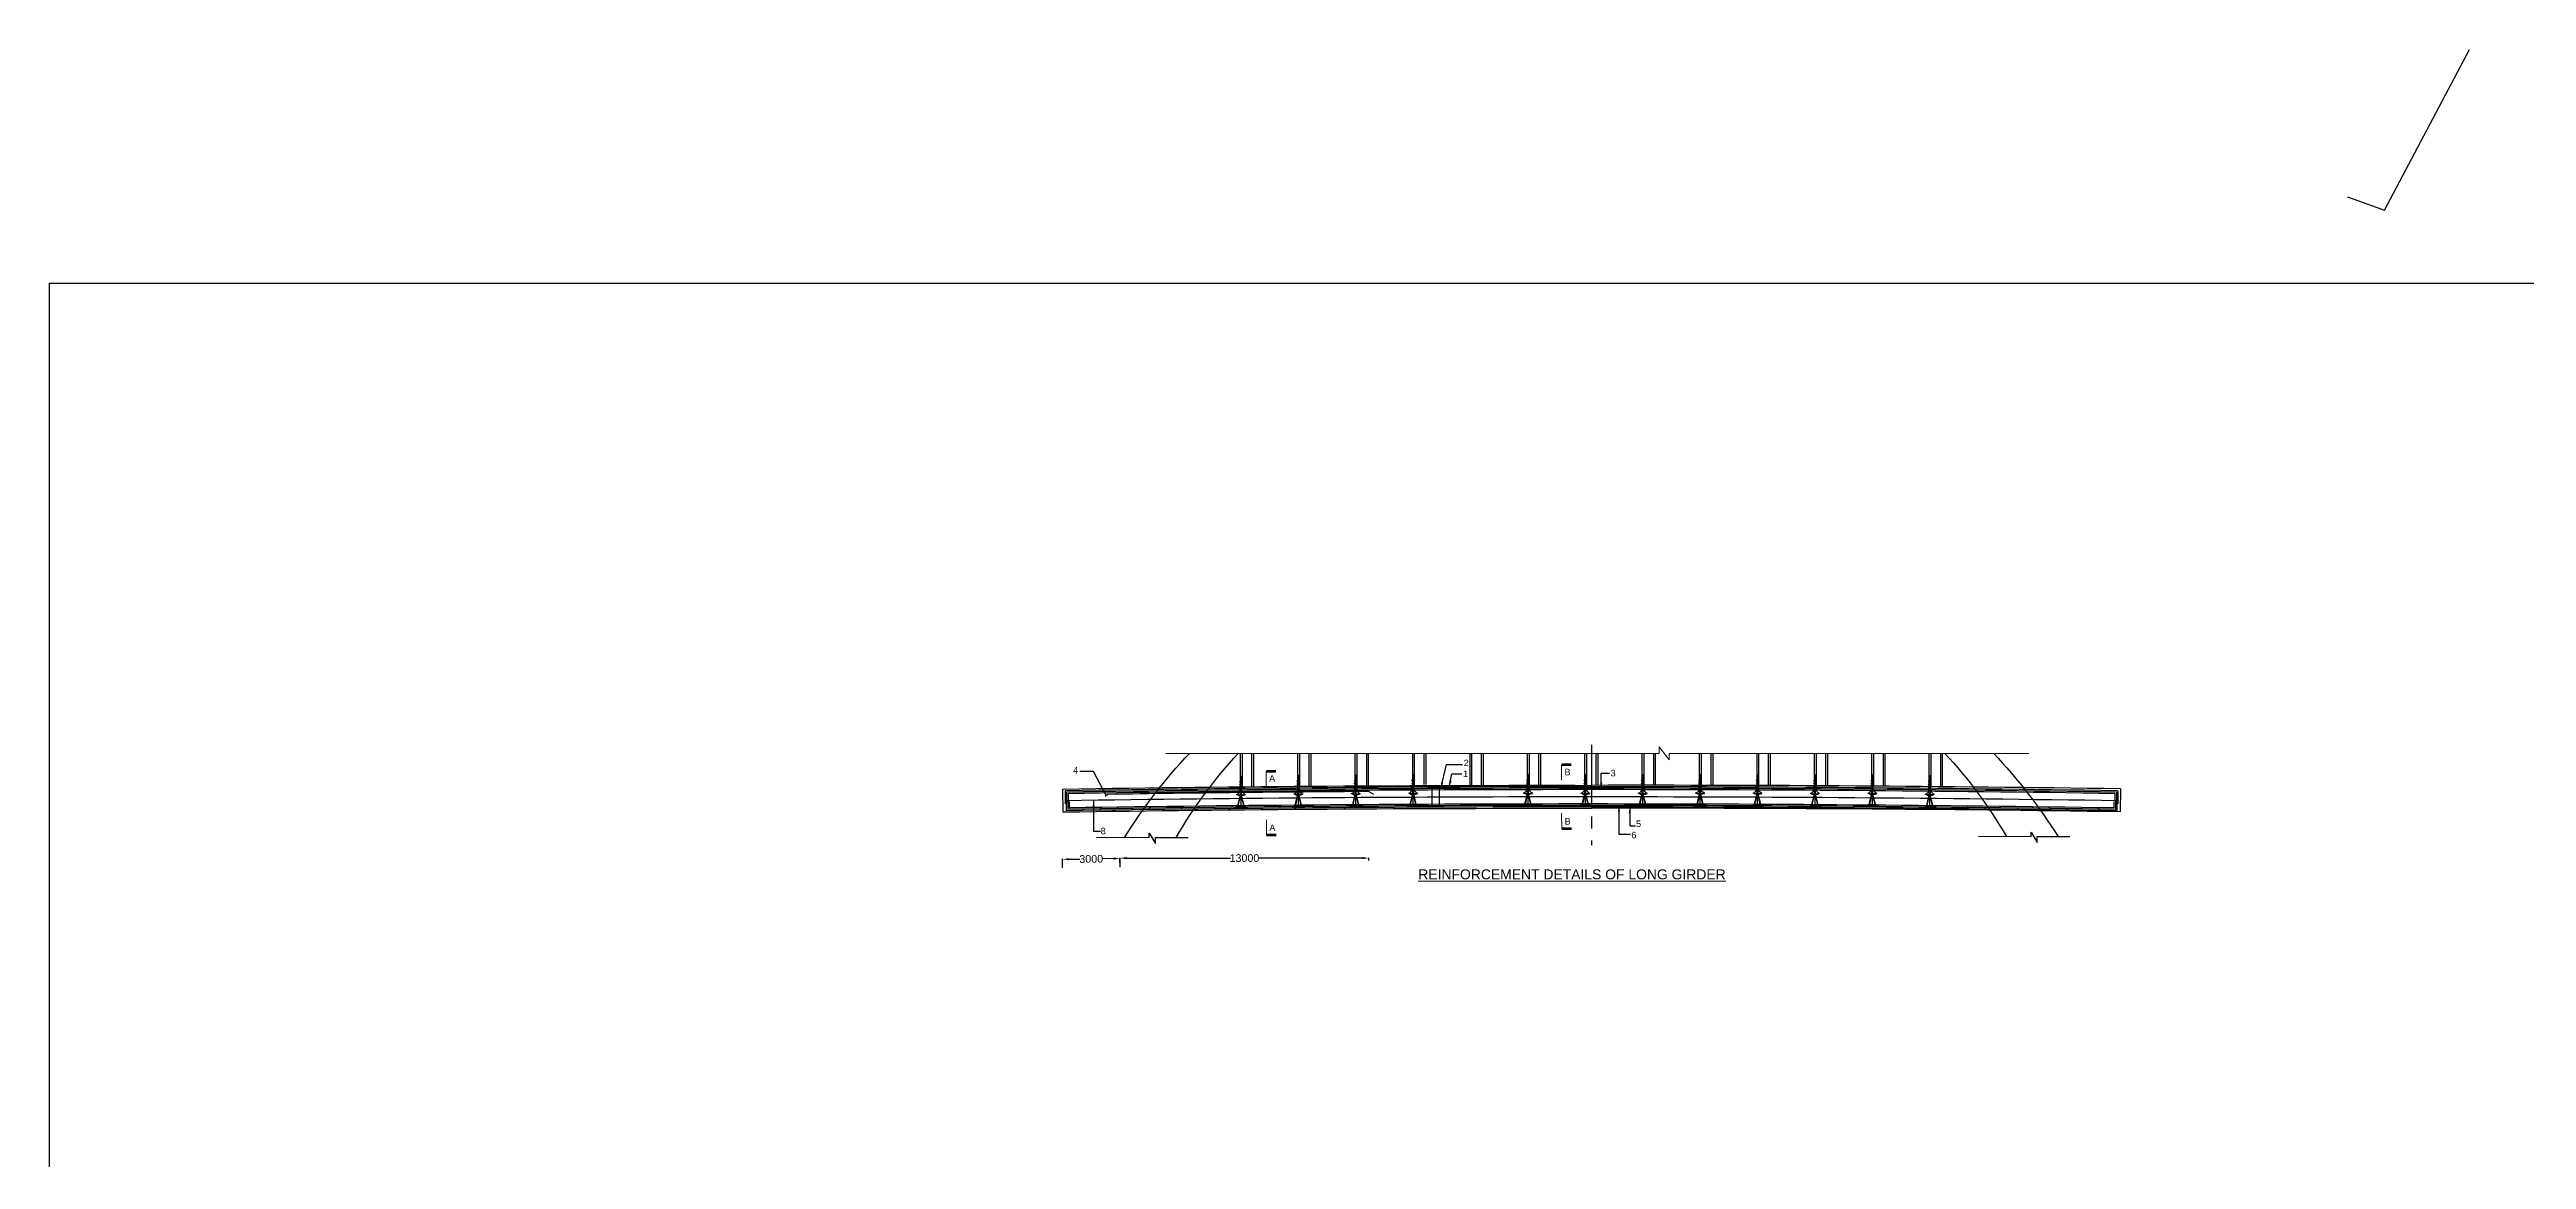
# Model space of a CAD drawing. Header units: millimetres. Extents: x 1231188 to 3899118, y -5478610 to -489530.
# Drawn here: x 2838328 to 2967758, y -3249437 to -3191413 of the extents above; entities that cross this region are included whole.
import ezdxf

# ---------------------------------------------------------------- set-up
doc = ezdxf.new("R2010")
doc.units = ezdxf.units.MM
doc.header["$LTSCALE"] = 25
doc.header["$MEASUREMENT"] = 0
doc.header["$PDMODE"] = 3
doc.linetypes.add('CENTER', pattern=[2, 1.25, -0.25, 0.25, -0.25])
doc.linetypes.add('DASHED2', pattern=[0.375, 0.25, -0.125])
doc.layers.get('0').update_dxf_attribs({"lineweight": 13})
doc.layers.get('Defpoints').update_dxf_attribs({"color": 230, "lineweight": 9})
for name, color, linetype in [('ARCH', 4, 'Continuous'), ('Girder _Hidden', 8, 'DASHED2'), ('SLOPEEARTH', 3, 'Continuous'), ('Suspender', 3, 'Continuous')]:
    doc.layers.add(name, color=color, linetype=linetype)
for name, color, linetype, lineweight in [('DIM', 8, 'Continuous', 13), ('line', 191, 'Continuous', 18), ('Rein', 1, 'Continuous', 30), ('text', 7, 'Continuous', 18)]:
    doc.layers.add(name, color=color, linetype=linetype, lineweight=lineweight)
doc.styles.add('ARIAL', font='arial.ttf', dxfattribs={"height": 400})
doc.styles.get("Standard").update_dxf_attribs({"font": 'swissl.ttf'})
doc.dimstyles.new('dim-50', dxfattribs={"dimtxt": 200, "dimasz": 200, "dimexe": 20, "dimexo": 20, "dimgap": 0.09, "dimtad": 0, "dimdec": 0, "dimzin": 0, "dimdsep": 46, "dimtxsty": 'Standard', "dimcen": 0.09, "dimclrd": 5, "dimclrt": 5, "dimazin": 0, "dimtfac": 1, "dimtdec": 0, "dimtofl": 0, "dimtmove": 0, "dimatfit": 3, "dimfxl": 1, "dimtolj": 1, "dimtzin": 0, "dimarcsym": 0})

# ---------------------------------------------------------------- blocks, each defined once
blk = doc.blocks.new('SEC')
at = {"layer": 'text', "color": 6, "linetype": 'ByBlock', "ltscale": 100}
blk.add_lwpolyline([(-799, 0), (0, 0)], dxfattribs=at)
blk.add_lwpolyline([(0, 0, 140, 140, 0), (0, -514, 0, 0, 0)], format="xyseb", dxfattribs=at)
blk = doc.blocks.new('*D836')
at = {"layer": 'Defpoints', "color": 0, "linetype": 'ByBlock', "lineweight": -2, "ltscale": 100, "transparency": 16777216}
for p in [(2891267, -3234212), (2894260, -3233703), (2894267, -3234169)]:
    blk.add_point(p, dxfattribs=at)
at = {"layer": 'DIM', "color": 0, "linetype": 'ByBlock', "lineweight": -2, "ltscale": 100, "transparency": 16777216}
for p, q in [((2891266, -3234192), (2891260, -3233726)), ((2894266, -3234149), (2894260, -3233683))]:
    blk.add_line(p, q, dxfattribs=at)
at = {"layer": 'DIM', "color": 5, "linetype": 'ByBlock', "lineweight": -2, "ltscale": 100, "transparency": 16777216}
for p, q in [((2891600, -3233741), (2892164, -3233733)), ((2893920, -3233707), (2893356, -3233715))]:
    blk.add_line(p, q, dxfattribs=at)
for points in [[(2891599, -3233684), (2891601, -3233797), (2891260, -3233746)], [(2893919, -3233651), (2893921, -3233764), (2894260, -3233703)]]:
    blk.add_solid(points, dxfattribs=at)
at = {"layer": 'DIM', "color": 5, "linetype": 'ByBlock', "ltscale": 100, "transparency": 16777216, "insert": (2892760, -3233724), "char_height": 400, "attachment_point": 5, "rotation": 0.8211, "style": 'ARIAL'}
blk.add_mtext('\\A1;3000', dxfattribs=at)
blk = doc.blocks.new('*D837')
at = {"layer": 'Defpoints', "color": 0, "linetype": 'ByBlock', "lineweight": -2, "ltscale": 100, "transparency": 16777216}
for p in [(2894267, -3234043), (2907267, -3233682), (2907267, -3233834)]:
    blk.add_point(p, dxfattribs=at)
at = {"layer": 'DIM', "color": 0, "linetype": 'ByBlock', "lineweight": -2, "ltscale": 100, "transparency": 16777216}
for p, q in [((2894267, -3234023), (2894267, -3233662)), ((2907267, -3233814), (2907267, -3233662))]:
    blk.add_line(p, q, dxfattribs=at)
at = {"layer": 'DIM', "color": 5, "linetype": 'ByBlock', "lineweight": -2, "ltscale": 100, "transparency": 16777216}
for p, q in [((2894607, -3233682), (2900033, -3233682)), ((2906927, -3233682), (2901500, -3233682))]:
    blk.add_line(p, q, dxfattribs=at)
for points in [[(2894607, -3233626), (2894607, -3233739), (2894267, -3233682)], [(2906927, -3233626), (2906927, -3233739), (2907267, -3233682)]]:
    blk.add_solid(points, dxfattribs=at)
at = {"layer": 'DIM', "color": 5, "linetype": 'ByBlock', "ltscale": 100, "transparency": 16777216, "insert": (2900767, -3233682), "char_height": 400, "attachment_point": 5, "style": 'ARIAL'}
blk.add_mtext('\\A1;13000', dxfattribs=at)

msp = doc.modelspace()

# ---------------------------------------------------------------- linework, layer by layer
at = {"color": 2, "lineweight": -2, "ltscale": 100}
for p, q in [((2915557.69443, -3230296.83212), (2915557.69443, -3229283.4085)), ((2915572.89302, -3230296.83212), (2915572.89302, -3229282.24128)), ((2924552.28768, -3230298.71977), (2924552.28768, -3229285.29614)), ((2924567.48628, -3230298.71977), (2924567.48628, -3229284.12893)), ((2900366.98363, -3230374.17869), (2900366.98363, -3230349.82143)), ((2900445.78367, -3230374.17869), (2900366.98363, -3230374.17869)), ((2900422.73893, -3230946.97323), (2900557.87805, -3230374.17869)), ((2900445.24021, -3230946.97323), (2900578.09363, -3230374.17869)), ((2900496.51326, -3229951.02025), (2900662.9499, -3229874.61541)), ((2900661.2006, -3229990.26952), (2900496.51326, -3229951.02025)), ((2900497.20838, -3230251.94452), (2900685.52596, -3230152.87562)), ((2900498.37664, -3230074.37707), (2900661.2006, -3229990.26952)), ((2900685.52596, -3230152.87562), (2900498.37664, -3230074.37707)), ((2900505.27241, -3229694.03785), (2900658.91891, -3229586.61781)), ((2900660.9344, -3229730.61661), (2900505.27241, -3229694.03785)), ((2900507.28791, -3229838.03664), (2900660.9344, -3229730.61661)), ((2900662.9499, -3229874.61541), (2900507.28791, -3229838.03664)), ((2900557.87805, -3230374.17869), (2900557.87805, -3229360.75507)), ((2900573.07665, -3230374.17869), (2900573.07665, -3229359.58785)), ((2900587.29918, -3230946.97323), (2900587.29918, -3229373.31284)), ((2900587.29918, -3230817.33776), (2900587.29918, -3229416.84947)), ((2900728.08893, -3230946.97323), (2900594.65464, -3230374.17869)), ((2900598.80904, -3230374.17869), (2900598.80904, -3229373.59896)), ((2900749.11755, -3230946.97323), (2900613.35355, -3230374.17869)), ((2900614.00764, -3230375.21024), (2900614.00764, -3229373.59896)), ((2900732.76962, -3230374.17869), (2900811.56966, -3230374.17869)), ((2900811.56966, -3230374.17869), (2900811.56966, -3230349.82143)), ((2903366.94691, -3230347.90981), (2903366.94691, -3230323.55256)), ((2903445.74695, -3230347.90981), (2903366.94691, -3230347.90981)), ((2903422.70221, -3230920.70436), (2903557.84133, -3230347.90981)), ((2903445.20348, -3230920.70436), (2903578.05691, -3230347.90981)), ((2903496.47653, -3229924.75137), (2903662.91317, -3229848.34654)), ((2903661.16388, -3229964.00065), (2903496.47653, -3229924.75137)), ((2903497.17166, -3230225.67565), (2903685.48923, -3230126.60675)), ((2903498.33991, -3230048.10819), (2903661.16388, -3229964.00065)), ((2903685.48923, -3230126.60675), (2903498.33991, -3230048.10819)), ((2903505.23569, -3229667.76897), (2903658.88219, -3229560.34894)), ((2903660.89768, -3229704.34774), (2903505.23569, -3229667.76897)), ((2903507.25118, -3229811.76777), (2903660.89768, -3229704.34774)), ((2903662.91317, -3229848.34654), (2903507.25118, -3229811.76777)), ((2903557.84133, -3230347.90981), (2903557.84133, -3229334.48619)), ((2903573.03992, -3230347.90981), (2903573.03992, -3229333.31898)), ((2903587.26246, -3230920.70436), (2903587.26246, -3229347.04396)), ((2903587.26246, -3230791.06889), (2903587.26246, -3229390.5806)), ((2903728.0522, -3230920.70436), (2903594.61791, -3230347.90981)), ((2903598.77232, -3230347.90981), (2903598.77232, -3229347.33009)), ((2903749.08083, -3230920.70436), (2903613.31682, -3230347.90981)), ((2903613.97091, -3230348.94136), (2903613.97091, -3229347.33009)), ((2903732.7329, -3230347.90981), (2903811.53294, -3230347.90981)), ((2903811.53294, -3230347.90981), (2903811.53294, -3230323.55256)), ((2906366.91018, -3230327.0409), (2906366.91018, -3230302.68364)), ((2906445.71022, -3230327.0409), (2906366.91018, -3230327.0409)), ((2906422.66548, -3230899.83544), (2906557.8046, -3230327.0409)), ((2906445.16676, -3230899.83544), (2906578.02018, -3230327.0409)), ((2906496.43981, -3229903.88246), (2906662.87645, -3229827.47762)), ((2906661.12715, -3229943.13173), (2906496.43981, -3229903.88246)), ((2906497.13493, -3230204.80673), (2906685.45251, -3230105.73783)), ((2906498.30319, -3230027.23928), (2906661.12715, -3229943.13173)), ((2906685.45251, -3230105.73783), (2906498.30319, -3230027.23928)), ((2906505.19896, -3229646.90006), (2906658.84546, -3229539.48002)), ((2906660.86095, -3229683.47882), (2906505.19896, -3229646.90006)), ((2906507.21445, -3229790.89885), (2906660.86095, -3229683.47882)), ((2906662.87645, -3229827.47762), (2906507.21445, -3229790.89885)), ((2906557.8046, -3230327.0409), (2906557.8046, -3229313.61728)), ((2906573.0032, -3230327.0409), (2906573.0032, -3229312.45006)), ((2906587.22573, -3230899.83544), (2906587.22573, -3229326.17505)), ((2906587.22573, -3230770.19997), (2906587.22573, -3229369.71168)), ((2906728.01548, -3230899.83544), (2906594.58119, -3230327.0409)), ((2906598.73559, -3230327.0409), (2906598.73559, -3229326.46117)), ((2906749.0441, -3230899.83544), (2906613.2801, -3230327.0409)), ((2906613.93419, -3230328.07245), (2906613.93419, -3229326.46117)), ((2906732.69617, -3230327.0409), (2906811.49621, -3230327.0409)), ((2906811.49621, -3230327.0409), (2906811.49621, -3230302.68364)), ((2909366.87346, -3230311.57173), (2909366.87346, -3230287.21448)), ((2909445.6735, -3230311.57173), (2909366.87346, -3230311.57173)), ((2909422.62876, -3230884.36628), (2909557.76788, -3230311.57173)), ((2909445.13003, -3230884.36628), (2909577.98346, -3230311.57173)), ((2909496.40308, -3229888.41329), (2909662.83972, -3229812.00846)), ((2909661.09042, -3229927.66257), (2909496.40308, -3229888.41329)), ((2909497.09821, -3230189.33757), (2909685.41578, -3230090.26867)), ((2909498.26646, -3230011.77011), (2909661.09042, -3229927.66257)), ((2909685.41578, -3230090.26867), (2909498.26646, -3230011.77011)), ((2909505.16224, -3229631.43089), (2909658.80873, -3229524.01086)), ((2909660.82423, -3229668.00966), (2909505.16224, -3229631.43089)), ((2909507.17773, -3229775.42969), (2909660.82423, -3229668.00966)), ((2909662.83972, -3229812.00846), (2909507.17773, -3229775.42969)), ((2909557.76788, -3230311.57173), (2909557.76788, -3229298.14811)), ((2909572.96647, -3230311.57173), (2909572.96647, -3229296.9809)), ((2909587.18901, -3230884.36628), (2909587.18901, -3229310.70588)), ((2909587.18901, -3230754.73081), (2909587.18901, -3229354.24252)), ((2909727.97875, -3230884.36628), (2909594.54446, -3230311.57173)), ((2909598.69887, -3230311.57173), (2909598.69887, -3229310.99201)), ((2909749.00738, -3230884.36628), (2909613.24337, -3230311.57173)), ((2909613.89746, -3230312.60328), (2909613.89746, -3229310.99201)), ((2909732.65945, -3230311.57173), (2909811.45949, -3230311.57173)), ((2909811.45949, -3230311.57173), (2909811.45949, -3230287.21448)), ((2915366.80001, -3230296.83212), (2915366.80001, -3230272.47487)), ((2915445.60005, -3230296.83212), (2915366.80001, -3230296.83212)), ((2915422.55531, -3230869.62666), (2915557.69443, -3230296.83212)), ((2915445.05658, -3230869.62666), (2915577.91001, -3230296.83212)), ((2915496.32963, -3229873.67368), (2915662.76627, -3229797.26884)), ((2915661.01697, -3229912.92296), (2915496.32963, -3229873.67368)), ((2915497.02475, -3230174.59795), (2915685.34233, -3230075.52905)), ((2915498.19301, -3229997.0305), (2915661.01697, -3229912.92296)), ((2915685.34233, -3230075.52905), (2915498.19301, -3229997.0305)), ((2915505.08879, -3229616.69128), (2915658.73528, -3229509.27124)), ((2915660.75078, -3229653.27004), (2915505.08879, -3229616.69128)), ((2915507.10428, -3229760.69008), (2915660.75078, -3229653.27004)), ((2915662.76627, -3229797.26884), (2915507.10428, -3229760.69008)), ((2915587.11556, -3230869.62666), (2915587.11556, -3229295.96627)), ((2915587.11556, -3230739.99119), (2915587.11556, -3229339.5029)), ((2915727.9053, -3230869.62666), (2915594.47101, -3230296.83212)), ((2915598.62542, -3230296.83212), (2915598.62542, -3229296.25239)), ((2915748.93392, -3230869.62666), (2915613.16992, -3230296.83212)), ((2915613.82401, -3230297.86367), (2915613.82401, -3229296.25239)), ((2915732.586, -3230296.83212), (2915811.38604, -3230296.83212)), ((2915811.38604, -3230296.83212), (2915811.38604, -3230272.47487)), ((2918364.115, -3230311.57173), (2918364.115, -3230287.21448)), ((2918442.91504, -3230311.57173), (2918364.115, -3230311.57173)), ((2918419.8703, -3230884.36628), (2918555.00942, -3230311.57173)), ((2918442.37157, -3230884.36628), (2918575.225, -3230311.57173)), ((2918493.64462, -3229888.41329), (2918660.08126, -3229812.00846)), ((2918658.33197, -3229927.66257), (2918493.64462, -3229888.41329)), ((2918494.33975, -3230189.33757), (2918682.65732, -3230090.26867)), ((2918495.508, -3230011.77011), (2918658.33197, -3229927.66257)), ((2918682.65732, -3230090.26867), (2918495.508, -3230011.77011)), ((2918502.40378, -3229631.43089), (2918656.05028, -3229524.01086)), ((2918658.06577, -3229668.00966), (2918502.40378, -3229631.43089)), ((2918504.41927, -3229775.42969), (2918658.06577, -3229668.00966)), ((2918660.08126, -3229812.00846), (2918504.41927, -3229775.42969)), ((2918555.00942, -3230311.57173), (2918555.00942, -3229298.14811)), ((2918570.20801, -3230311.57173), (2918570.20801, -3229296.9809)), ((2918584.43055, -3230884.36628), (2918584.43055, -3229310.70588)), ((2918584.43055, -3230754.73081), (2918584.43055, -3229354.24252)), ((2918725.22029, -3230884.36628), (2918591.786, -3230311.57173)), ((2918595.94041, -3230311.57173), (2918595.94041, -3229310.99201)), ((2918746.24892, -3230884.36628), (2918610.48491, -3230311.57173)), ((2918611.139, -3230312.60328), (2918611.139, -3229310.99201)), ((2918729.90099, -3230311.57173), (2918808.70103, -3230311.57173)), ((2918808.70103, -3230311.57173), (2918808.70103, -3230287.21448)), ((2921361.42999, -3230311.57173), (2921361.42999, -3230287.21448)), ((2921440.23003, -3230311.57173), (2921361.42999, -3230311.57173)), ((2921417.18529, -3230884.36628), (2921552.32441, -3230311.57173)), ((2921439.68656, -3230884.36628), (2921572.53999, -3230311.57173)), ((2921490.95961, -3229888.41329), (2921657.39625, -3229812.00846)), ((2921655.64696, -3229927.66257), (2921490.95961, -3229888.41329)), ((2921491.65474, -3230189.33757), (2921679.97231, -3230090.26867)), ((2921492.82299, -3230011.77011), (2921655.64696, -3229927.66257)), ((2921679.97231, -3230090.26867), (2921492.82299, -3230011.77011)), ((2921499.71877, -3229631.43089), (2921653.36527, -3229524.01086)), ((2921655.38076, -3229668.00966), (2921499.71877, -3229631.43089)), ((2921501.73426, -3229775.42969), (2921655.38076, -3229668.00966)), ((2921657.39625, -3229812.00846), (2921501.73426, -3229775.42969)), ((2921552.32441, -3230311.57173), (2921552.32441, -3229298.14811)), ((2921567.523, -3230311.57173), (2921567.523, -3229296.9809)), ((2921581.74554, -3230884.36628), (2921581.74554, -3229310.70588)), ((2921581.74554, -3230754.73081), (2921581.74554, -3229354.24252)), ((2921722.53528, -3230884.36628), (2921589.10099, -3230311.57173)), ((2921593.2554, -3230311.57173), (2921593.2554, -3229310.99201)), ((2921743.56391, -3230884.36628), (2921607.7999, -3230311.57173)), ((2921608.45399, -3230312.60328), (2921608.45399, -3229310.99201)), ((2921727.21598, -3230311.57173), (2921806.01602, -3230311.57173)), ((2921806.01602, -3230311.57173), (2921806.01602, -3230287.21448)), ((2924361.39326, -3230298.71977), (2924361.39326, -3230274.36251)), ((2924440.1933, -3230298.71977), (2924361.39326, -3230298.71977)), ((2924417.14856, -3230871.51431), (2924552.28768, -3230298.71977)), ((2924439.64984, -3230871.51431), (2924572.50327, -3230298.71977)), ((2924490.92289, -3229875.56132), (2924657.35953, -3229799.15649)), ((2924655.61023, -3229914.8106), (2924490.92289, -3229875.56132)), ((2924491.61801, -3230176.4856), (2924679.93559, -3230077.4167)), ((2924492.78627, -3229998.91815), (2924655.61023, -3229914.8106)), ((2924679.93559, -3230077.4167), (2924492.78627, -3229998.91815)), ((2924499.68204, -3229618.57892), (2924653.32854, -3229511.15889)), ((2924655.34403, -3229655.15769), (2924499.68204, -3229618.57892)), ((2924501.69754, -3229762.57772), (2924655.34403, -3229655.15769)), ((2924657.35953, -3229799.15649), (2924501.69754, -3229762.57772)), ((2924581.70881, -3230871.51431), (2924581.70881, -3229297.85391)), ((2924581.70881, -3230741.87884), (2924581.70881, -3229341.39055)), ((2924722.49856, -3230871.51431), (2924589.06427, -3230298.71977)), ((2924593.21867, -3230298.71977), (2924593.21867, -3229298.14004)), ((2924743.52718, -3230871.51431), (2924607.76318, -3230298.71977)), ((2924608.41727, -3230299.75132), (2924608.41727, -3229298.14004)), ((2924727.17925, -3230298.71977), (2924805.97929, -3230298.71977)), ((2924805.97929, -3230298.71977), (2924805.97929, -3230274.36251)), ((2927361.35654, -3230306.88867), (2927361.35654, -3230282.53142)), ((2927440.15658, -3230306.88867), (2927361.35654, -3230306.88867)), ((2927417.11184, -3230879.68322), (2927552.25096, -3230306.88867)), ((2927439.61311, -3230879.68322), (2927572.46654, -3230306.88867)), ((2927490.88616, -3229883.73023), (2927657.3228, -3229807.3254)), ((2927655.57351, -3229922.97951), (2927490.88616, -3229883.73023)), ((2927491.58129, -3230184.65451), (2927679.89886, -3230085.58561)), ((2927492.74954, -3230007.08705), (2927655.57351, -3229922.97951)), ((2927679.89886, -3230085.58561), (2927492.74954, -3230007.08705)), ((2927499.64532, -3229626.74783), (2927653.29182, -3229519.3278)), ((2927655.30731, -3229663.3266), (2927499.64532, -3229626.74783)), ((2927501.66081, -3229770.74663), (2927655.30731, -3229663.3266)), ((2927657.3228, -3229807.3254), (2927501.66081, -3229770.74663)), ((2927552.25096, -3230306.88867), (2927552.25096, -3229293.46505)), ((2927567.44955, -3230306.88867), (2927567.44955, -3229292.29784)), ((2927581.67209, -3230879.68322), (2927581.67209, -3229306.02282)), ((2927581.67209, -3230750.04775), (2927581.67209, -3229349.55946)), ((2927722.46183, -3230879.68322), (2927589.02754, -3230306.88867)), ((2927593.18195, -3230306.88867), (2927593.18195, -3229306.30895)), ((2927743.49046, -3230879.68322), (2927607.72645, -3230306.88867)), ((2927608.38054, -3230307.92022), (2927608.38054, -3229306.30895)), ((2927727.14253, -3230306.88867), (2927805.94257, -3230306.88867)), ((2927805.94257, -3230306.88867), (2927805.94257, -3230282.53142)), ((2930361.31981, -3230320.45715), (2930361.31981, -3230296.09989)), ((2930440.11985, -3230320.45715), (2930361.31981, -3230320.45715)), ((2930417.07511, -3230893.25169), (2930552.21423, -3230320.45715)), ((2930439.57639, -3230893.25169), (2930572.42981, -3230320.45715)), ((2930490.84944, -3229897.2987), (2930657.28608, -3229820.89387)), ((2930655.53678, -3229936.54798), (2930490.84944, -3229897.2987)), ((2930491.54456, -3230198.22298), (2930679.86214, -3230099.15408)), ((2930492.71282, -3230020.65552), (2930655.53678, -3229936.54798)), ((2930679.86214, -3230099.15408), (2930492.71282, -3230020.65552)), ((2930499.60859, -3229640.3163), (2930653.25509, -3229532.89627)), ((2930655.27058, -3229676.89507), (2930499.60859, -3229640.3163)), ((2930501.62409, -3229784.3151), (2930655.27058, -3229676.89507)), ((2930657.28608, -3229820.89387), (2930501.62409, -3229784.3151)), ((2930552.21423, -3230320.45715), (2930552.21423, -3229307.03352)), ((2930567.41283, -3230320.45715), (2930567.41283, -3229305.86631)), ((2930581.63536, -3230893.25169), (2930581.63536, -3229319.59129)), ((2930581.63536, -3230763.61622), (2930581.63536, -3229363.12793)), ((2930722.42511, -3230893.25169), (2930588.99082, -3230320.45715)), ((2930593.14522, -3230320.45715), (2930593.14522, -3229319.87742)), ((2930743.45373, -3230893.25169), (2930607.68973, -3230320.45715)), ((2930608.34382, -3230321.48869), (2930608.34382, -3229319.87742)), ((2930727.1058, -3230320.45715), (2930805.90584, -3230320.45715)), ((2930805.90584, -3230320.45715), (2930805.90584, -3230296.09989)), ((2933361.28309, -3230311.57173), (2933361.28309, -3230287.21448)), ((2933440.08313, -3230311.57173), (2933361.28309, -3230311.57173)), ((2933417.03839, -3230884.36628), (2933552.17751, -3230311.57173)), ((2933439.53966, -3230884.36628), (2933572.39309, -3230311.57173)), ((2933490.81271, -3229888.41329), (2933657.24935, -3229812.00846)), ((2933655.50006, -3229927.66257), (2933490.81271, -3229888.41329)), ((2933491.50784, -3230189.33757), (2933679.82541, -3230090.26867)), ((2933492.67609, -3230011.77011), (2933655.50006, -3229927.66257)), ((2933679.82541, -3230090.26867), (2933492.67609, -3230011.77011)), ((2933499.57187, -3229631.43089), (2933653.21837, -3229524.01086)), ((2933655.23386, -3229668.00966), (2933499.57187, -3229631.43089)), ((2933501.58736, -3229775.42969), (2933655.23386, -3229668.00966)), ((2933657.24935, -3229812.00846), (2933501.58736, -3229775.42969)), ((2933552.17751, -3230311.57173), (2933552.17751, -3229298.14811)), ((2933567.3761, -3230311.57173), (2933567.3761, -3229296.9809)), ((2933581.59864, -3230884.36628), (2933581.59864, -3229310.70588)), ((2933581.59864, -3230754.73081), (2933581.59864, -3229354.24252)), ((2933722.38838, -3230884.36628), (2933588.95409, -3230311.57173)), ((2933593.1085, -3230311.57173), (2933593.1085, -3229310.99201)), ((2933743.41701, -3230884.36628), (2933607.653, -3230311.57173)), ((2933608.30709, -3230312.60328), (2933608.30709, -3229310.99201)), ((2933727.06908, -3230311.57173), (2933805.86912, -3230311.57173)), ((2933805.86912, -3230311.57173), (2933805.86912, -3230287.21448)), ((2936361.24636, -3230363.79336), (2936361.24636, -3230339.4361)), ((2936440.0464, -3230363.79336), (2936361.24636, -3230363.79336)), ((2936417.00166, -3230936.5879), (2936552.14078, -3230363.79336)), ((2936439.50294, -3230936.5879), (2936572.35636, -3230363.79336)), ((2936490.77599, -3229940.63491), (2936657.21263, -3229864.23008)), ((2936655.46333, -3229979.88419), (2936490.77599, -3229940.63491)), ((2936491.47111, -3230241.55919), (2936679.78869, -3230142.49029)), ((2936492.63937, -3230063.99173), (2936655.46333, -3229979.88419)), ((2936679.78869, -3230142.49029), (2936492.63937, -3230063.99173)), ((2936499.53514, -3229683.65251), (2936653.18164, -3229576.23248)), ((2936655.19713, -3229720.23128), (2936499.53514, -3229683.65251)), ((2936501.55063, -3229827.65131), (2936655.19713, -3229720.23128)), ((2936657.21263, -3229864.23008), (2936501.55063, -3229827.65131)), ((2936552.14078, -3230363.79336), (2936552.14078, -3229350.36973)), ((2936567.33938, -3230363.79336), (2936567.33938, -3229349.20252)), ((2936581.56191, -3230936.5879), (2936581.56191, -3229362.9275)), ((2936581.56191, -3230806.95243), (2936581.56191, -3229406.46414)), ((2936722.35166, -3230936.5879), (2936588.91737, -3230363.79336)), ((2936593.07177, -3230363.79336), (2936593.07177, -3229363.21363)), ((2936743.38028, -3230936.5879), (2936607.61628, -3230363.79336)), ((2936608.27037, -3230364.8249), (2936608.27037, -3229363.21363)), ((2936727.03235, -3230363.79336), (2936805.83239, -3230363.79336)), ((2936805.83239, -3230363.79336), (2936805.83239, -3230339.4361)), ((2900254.70341, -3231012.63993), (2900921.5035, -3231012.63993)), ((2900370.32653, -3231011.85676), (2900370.32653, -3230946.19006)), ((2900370.32653, -3230946.97323), (2900805.37485, -3230946.97323)), ((2900419.01527, -3231011.85676), (2900419.01527, -3230944.89409)), ((2900445.24021, -3231011.85676), (2900445.24021, -3230946.97323)), ((2900728.08893, -3231012.63993), (2900728.08893, -3230946.97323)), ((2900753.36499, -3231012.63993), (2900753.36499, -3230946.97323)), ((2900805.37485, -3231012.63993), (2900805.37485, -3230946.97323)), ((2903254.66669, -3230986.37106), (2903921.46677, -3230986.37106)), ((2903370.2898, -3230985.58788), (2903370.2898, -3230919.92118)), ((2903370.2898, -3230920.70436), (2903805.33813, -3230920.70436)), ((2903418.97854, -3230985.58788), (2903418.97854, -3230918.62522)), ((2903445.20348, -3230985.58788), (2903445.20348, -3230920.70436)), ((2903728.0522, -3230986.37106), (2903728.0522, -3230920.70436)), ((2903753.32826, -3230986.37106), (2903753.32826, -3230920.70436)), ((2903805.33813, -3230986.37106), (2903805.33813, -3230920.70436)), ((2906254.62996, -3230965.50214), (2906921.43004, -3230965.50214)), ((2906370.25308, -3230964.71897), (2906370.25308, -3230899.05227)), ((2906370.25308, -3230899.83544), (2906805.3014, -3230899.83544)), ((2906418.94182, -3230964.71897), (2906418.94182, -3230897.7563)), ((2906445.16676, -3230964.71897), (2906445.16676, -3230899.83544)), ((2906728.01548, -3230965.50214), (2906728.01548, -3230899.83544)), ((2906753.29154, -3230965.50214), (2906753.29154, -3230899.83544)), ((2906805.3014, -3230965.50214), (2906805.3014, -3230899.83544)), ((2909254.59324, -3230950.03298), (2909921.39332, -3230950.03298)), ((2909370.21635, -3230949.2498), (2909370.21635, -3230883.5831)), ((2909370.21635, -3230884.36628), (2909805.26468, -3230884.36628)), ((2909418.90509, -3230949.2498), (2909418.90509, -3230882.28714)), ((2909445.13003, -3230949.2498), (2909445.13003, -3230884.36628)), ((2909727.97875, -3230950.03298), (2909727.97875, -3230884.36628)), ((2909753.25481, -3230950.03298), (2909753.25481, -3230884.36628)), ((2909805.26468, -3230950.03298), (2909805.26468, -3230884.36628)), ((2915254.51979, -3230935.29336), (2915921.31987, -3230935.29336)), ((2915370.1429, -3230934.51019), (2915370.1429, -3230868.84349)), ((2915370.1429, -3230869.62666), (2915805.19123, -3230869.62666)), ((2915418.83164, -3230934.51019), (2915418.83164, -3230867.54752)), ((2915445.05658, -3230934.51019), (2915445.05658, -3230869.62666)), ((2915727.9053, -3230935.29336), (2915727.9053, -3230869.62666)), ((2915753.18136, -3230935.29336), (2915753.18136, -3230869.62666)), ((2915805.19123, -3230935.29336), (2915805.19123, -3230869.62666)), ((2918251.83478, -3230950.03298), (2918918.63486, -3230950.03298)), ((2918367.45789, -3230949.2498), (2918367.45789, -3230883.5831)), ((2918367.45789, -3230884.36628), (2918802.50622, -3230884.36628)), ((2918416.14663, -3230949.2498), (2918416.14663, -3230882.28714)), ((2918442.37157, -3230949.2498), (2918442.37157, -3230884.36628)), ((2918725.22029, -3230950.03298), (2918725.22029, -3230884.36628)), ((2918750.49635, -3230950.03298), (2918750.49635, -3230884.36628)), ((2918802.50622, -3230950.03298), (2918802.50622, -3230884.36628)), ((2921249.14977, -3230950.03298), (2921915.94985, -3230950.03298)), ((2921364.77288, -3230949.2498), (2921364.77288, -3230883.5831)), ((2921364.77288, -3230884.36628), (2921799.82121, -3230884.36628)), ((2921413.46162, -3230949.2498), (2921413.46162, -3230882.28714)), ((2921439.68656, -3230949.2498), (2921439.68656, -3230884.36628)), ((2921722.53528, -3230950.03298), (2921722.53528, -3230884.36628)), ((2921747.81134, -3230950.03298), (2921747.81134, -3230884.36628)), ((2921799.82121, -3230950.03298), (2921799.82121, -3230884.36628)), ((2924249.11305, -3230937.18101), (2924915.91313, -3230937.18101)), ((2924364.73616, -3230936.39784), (2924364.73616, -3230870.73114)), ((2924364.73616, -3230871.51431), (2924799.78448, -3230871.51431)), ((2924413.4249, -3230936.39784), (2924413.4249, -3230869.43517)), ((2924439.64984, -3230936.39784), (2924439.64984, -3230871.51431)), ((2924722.49856, -3230937.18101), (2924722.49856, -3230871.51431)), ((2924747.77462, -3230937.18101), (2924747.77462, -3230871.51431)), ((2924799.78448, -3230937.18101), (2924799.78448, -3230871.51431)), ((2927249.07632, -3230945.34992), (2927915.8764, -3230945.34992)), ((2927364.69943, -3230944.56674), (2927364.69943, -3230878.90004)), ((2927364.69943, -3230879.68322), (2927799.74776, -3230879.68322)), ((2927413.38817, -3230944.56674), (2927413.38817, -3230877.60408)), ((2927439.61311, -3230944.56674), (2927439.61311, -3230879.68322)), ((2927722.46183, -3230945.34992), (2927722.46183, -3230879.68322)), ((2927747.73789, -3230945.34992), (2927747.73789, -3230879.68322)), ((2927799.74776, -3230945.34992), (2927799.74776, -3230879.68322)), ((2930249.03959, -3230958.91839), (2930915.83968, -3230958.91839)), ((2930364.66271, -3230958.13522), (2930364.66271, -3230892.46852)), ((2930364.66271, -3230893.25169), (2930799.71103, -3230893.25169)), ((2930413.35145, -3230958.13522), (2930413.35145, -3230891.17255)), ((2930439.57639, -3230958.13522), (2930439.57639, -3230893.25169)), ((2930722.42511, -3230958.91839), (2930722.42511, -3230893.25169)), ((2930747.70117, -3230958.91839), (2930747.70117, -3230893.25169)), ((2930799.71103, -3230958.91839), (2930799.71103, -3230893.25169)), ((2933249.00287, -3230950.03298), (2933915.80295, -3230950.03298)), ((2933364.62598, -3230949.2498), (2933364.62598, -3230883.5831)), ((2933364.62598, -3230884.36628), (2933799.67431, -3230884.36628)), ((2933413.31472, -3230949.2498), (2933413.31472, -3230882.28714)), ((2933439.53966, -3230949.2498), (2933439.53966, -3230884.36628)), ((2933722.38838, -3230950.03298), (2933722.38838, -3230884.36628)), ((2933747.66444, -3230950.03298), (2933747.66444, -3230884.36628)), ((2933799.67431, -3230950.03298), (2933799.67431, -3230884.36628)), ((2936248.96614, -3231002.2546), (2936915.76622, -3231002.2546)), ((2936364.58926, -3231001.47143), (2936364.58926, -3230935.80473)), ((2936364.58926, -3230936.5879), (2936799.63758, -3230936.5879)), ((2936413.278, -3231001.47143), (2936413.278, -3230934.50876)), ((2936439.50294, -3231001.47143), (2936439.50294, -3230936.5879)), ((2936722.35166, -3231002.2546), (2936722.35166, -3230936.5879)), ((2936747.62772, -3231002.2546), (2936747.62772, -3230936.5879)), ((2936799.63758, -3231002.2546), (2936799.63758, -3230936.5879))]:
    msp.add_line(p, q, dxfattribs=at)
for points in [[(2900445.78367, -3230374.17869), (2900732.73198, -3230374.17869), (2900732.73198, -3230415.48824), (2900445.78367, -3230415.48824)], [(2903445.74695, -3230347.90981), (2903732.69525, -3230347.90981), (2903732.69525, -3230389.21936), (2903445.74695, -3230389.21936)], [(2906445.71022, -3230327.0409), (2906732.65852, -3230327.0409), (2906732.65852, -3230368.35045), (2906445.71022, -3230368.35045)], [(2909445.6735, -3230311.57173), (2909732.6218, -3230311.57173), (2909732.6218, -3230352.88128), (2909445.6735, -3230352.88128)], [(2915445.60005, -3230296.83212), (2915732.54835, -3230296.83212), (2915732.54835, -3230338.14167), (2915445.60005, -3230338.14167)], [(2918442.91504, -3230311.57173), (2918729.86334, -3230311.57173), (2918729.86334, -3230352.88128), (2918442.91504, -3230352.88128)], [(2921440.23003, -3230311.57173), (2921727.17833, -3230311.57173), (2921727.17833, -3230352.88128), (2921440.23003, -3230352.88128)], [(2924440.1933, -3230298.71977), (2924727.14161, -3230298.71977), (2924727.14161, -3230340.02931), (2924440.1933, -3230340.02931)], [(2927440.15658, -3230306.88867), (2927727.10488, -3230306.88867), (2927727.10488, -3230348.19822), (2927440.15658, -3230348.19822)], [(2930440.11985, -3230320.45715), (2930727.06816, -3230320.45715), (2930727.06816, -3230361.76669), (2930440.11985, -3230361.76669)], [(2933440.08313, -3230311.57173), (2933727.03143, -3230311.57173), (2933727.03143, -3230352.88128), (2933440.08313, -3230352.88128)], [(2936440.0464, -3230363.79336), (2936726.9947, -3230363.79336), (2936726.9947, -3230405.1029), (2936440.0464, -3230405.1029)]]:
    msp.add_lwpolyline(points, close=True, dxfattribs=at)
for centre, start, end in [((2900278.90285, -3230093.58105), 288.1754395558, 359.908702907), ((2900895.69552, -3230093.58105), 180.091297093, 251.8245604442), ((2903278.86612, -3230067.31217), 288.1754395558, 359.908702907), ((2903895.6588, -3230067.31217), 180.091297093, 251.8245604442), ((2906278.82939, -3230046.44326), 288.1754395559, 359.908702907), ((2906895.62207, -3230046.44326), 180.091297093, 251.8245604441), ((2909278.79267, -3230030.97409), 288.1754395559, 359.908702907), ((2909895.58534, -3230030.97409), 180.091297093, 251.8245604441), ((2915278.71922, -3230016.23448), 288.1754395558, 359.908702907), ((2915895.51189, -3230016.23448), 180.091297093, 251.8245604442), ((2918276.03421, -3230030.97409), 288.1754395558, 359.908702907), ((2918892.82689, -3230030.97409), 180.091297093, 251.8245604442), ((2921273.3492, -3230030.97409), 288.1754395558, 359.908702907), ((2921890.14188, -3230030.97409), 180.091297093, 251.8245604442), ((2924273.31248, -3230018.12212), 288.1754395558, 359.908702907), ((2924890.10515, -3230018.12212), 180.091297093, 251.8245604442), ((2927273.27575, -3230026.29103), 288.1754395559, 359.908702907), ((2927890.06843, -3230026.29103), 180.091297093, 251.8245604441), ((2930273.23903, -3230039.8595), 288.1754395559, 359.908702907), ((2930890.0317, -3230039.8595), 180.091297093, 251.8245604441), ((2933273.2023, -3230030.97409), 288.1754395559, 359.908702907), ((2933889.99498, -3230030.97409), 180.091297093, 251.8245604441), ((2936273.16557, -3230083.19571), 288.1754395559, 359.908702907), ((2936889.95825, -3230083.19571), 180.091297093, 251.8245604441)]:
    msp.add_arc(centre, 269.69668, start, end, dxfattribs=at)
at = {"layer": 'ARCH'}
for points in [[(2893042, -3232596), (2895793.42585, -3232611.89946), (2895793.42585, -3232378.42074), (2896117.87277, -3232921.2113), (2896117.87277, -3232611.89996), (2897822.00003, -3232611.90255)], [(2939122.57445, -3232538.41281), (2941874.0003, -3232554.31228), (2941874.0003, -3232320.83355), (2942198.44722, -3232863.62411), (2942198.44722, -3232554.31277), (2943902.57448, -3232554.31536)]]:
    msp.add_lwpolyline(points, dxfattribs=at)
at = {"layer": 'Defpoints', "color": 5, "lineweight": -2, "ltscale": 100}
msp.add_lwpolyline([(2958413.25, -3199108.25), (2960334.75, -3199815.75), (2964788.25, -3191413.25)], dxfattribs=at)
at = {"layer": 'Defpoints', "lineweight": -2, "ltscale": 100}
msp.add_lwpolyline([(2838328, -3203619.5), (3097189, -3203619.5), (3097189, -3322520), (2838328, -3322520)], close=True, dxfattribs=at)
at = {"layer": 'Girder _Hidden', "color": 4, "linetype": 'ByBlock', "ltscale": 15}
for p, q in [((2891266.66876, -3230069.93749), (2891284.94509, -3231269.7983)), ((2946540.92124, -3230063.99375), (2946522.64491, -3231263.85457)), ((2946540.92124, -3230063.99375), (2946522.90296, -3231263.85847))]:
    msp.add_line(p, q, dxfattribs=at)
for points in [[(2894498.86228, -3232604.41866, -0.0482992939), (2897889.57258, -3228206.5, -0.0482992939)], [(2897192.71693, -3232611.90159, -0.0546562511), (2900436.70755, -3228206.5, -0.0546562511)], [(2937373.31129, -3228206.5, -0.0539041571), (2940579.43673, -3232546.83148)], [(2939920.42794, -3228206.5, -0.0477845433), (2943279.63477, -3232554.31442)], [(2891266.66876, -3230069.93749, -0.0041455928), (2918904.94185, -3229878.13237)], [(2946540.92124, -3230063.99375, 0.0041455928), (2918902.60754, -3229878.13263)], [(2891284.94509, -3231269.7983, -0.0041455928), (2918903.32015, -3231078.13128, -0.0041455928)], [(2946522.90296, -3231263.85847, 0.0041455928), (2918904.48731, -3231078.13115, 0.0041455928)]]:
    msp.add_lwpolyline(points, format="xyb", dxfattribs=at)
at = {"layer": 'line', "linetype": 'ByBlock', "ltscale": 100}
msp.add_lwpolyline([(2896656.5, -3228206.5), (2922430.7164, -3228206.5), (2922430.7164, -3227867.76876), (2922963.15227, -3228544.52825), (2922963.15227, -3228206.5), (2941758.5, -3228206.5)], dxfattribs=at)
at = {"layer": 'Rein', "linetype": 'ByBlock', "ltscale": 100}
for p, q in [((2891400.24641, -3230187.46895), (2891400.24685, -3230851)), ((2891456.81872, -3230546.7647), (2891456, -3231208.50645)), ((2891475.24648, -3230235.03338), (2891475.24678, -3230736.05879)), ((2891550.24659, -3230306.38243), (2891550.24674, -3230653.21316)), ((2893632.08161, -3230351.90481), (2893481.58238, -3230455.31927)), ((2907268.51894, -3230202.58069), (2907503.40418, -3230342.91301)), ((2910559.50096, -3229972.20934), (2910560.14349, -3231022.38269)), ((2910935.52885, -3229970.93206), (2910939.15572, -3231021.08068)), ((2946257.3434, -3230307.13283), (2946257.34325, -3230653.96356)), ((2946332.34351, -3230235.78377), (2946332.34321, -3230736.80919)), ((2946350.68994, -3230552.83258), (2946351.50865, -3231214.57433)), ((2946407.34358, -3230188.21935), (2946407.34314, -3230851.7504)), ((2891531.65479, -3230646.85769), (2891531.12637, -3231132.36443)), ((2891606.53844, -3230717.91578), (2891606.25408, -3231056.22563)), ((2946200.97021, -3230723.98366), (2946201.25457, -3231062.29351)), ((2946275.85386, -3230652.92557), (2946276.38228, -3231138.43231))]:
    msp.add_line(p, q, dxfattribs=at)
for centre, radius, start, end in [((2891429.96474, -3230189.35465), 29.77809, 74.3246863549, 176.3693088835), ((2918873.13809, -5098799.82851), 1868316.82866, 89.15557637975, 90.84254310227), ((2918882.11862, -5044402.90952), 1814449.7876, 89.13145629259, 90.86718470278), ((2918882.15235, -5044411.60138), 1814383.47936, 89.13312696909, 90.86550598374), ((2918882.14054, -5044422.05952), 1814318.9375, 89.13546451266, 90.86316764643), ((2915442.35581, -4599367.55767), 1369189.37545, 90.34204845945, 90.9127221806), ((2946377.62525, -3230190.10505), 29.77809, 3.6306911176, 105.6753136465), ((2918703.96851, -5038653.85984), 1807650.72879, 89.1236420257, 90.86369158532), ((2918703.87919, -5038664.4618), 1807736.33075, 89.12606208676, 90.86126646977), ((2918703.78963, -5038675.09113), 1807821.96007, 89.12848196506, 90.85884152268)]:
    msp.add_arc(centre, radius, start, end, dxfattribs=at)
at = {"layer": 'SLOPEEARTH', "color": 0, "linetype": 'CENTER', "lineweight": -3, "ltscale": 100}
msp.add_line((2918895.5, -3227764.5), (2918897.23771, -3233004), dxfattribs=at)
at = {"layer": 'Suspender'}
for p, q in [((2900557.87805, -3229954.31639), (2900557.87805, -3228206.5)), ((2900657.87805, -3229953.35375), (2900657.87805, -3228206.5)), ((2901157.87805, -3229948.63054), (2901157.87805, -3228206.5)), ((2901257.87805, -3229947.7039), (2901257.87805, -3228206.5)), ((2903557.84133, -3229928.04752), (2903557.84133, -3228206.5)), ((2903657.84133, -3229927.26488), (2903657.84133, -3228206.5)), ((2904157.84133, -3229923.44169), (2904157.84133, -3228206.5)), ((2904257.84133, -3229922.69506), (2904257.84133, -3228206.5)), ((2906557.8046, -3229907.1786), (2906557.8046, -3228206.5)), ((2906657.8046, -3229906.57596), (2906657.8046, -3228206.5)), ((2907157.8046, -3229903.65275), (2907157.8046, -3228206.5)), ((2907257.8046, -3229903.08611), (2907257.8046, -3228206.5)), ((2909557.76788, -3229828.10541), (2909557.76788, -3228206.5)), ((2909657.76788, -3229828.10541), (2909657.76788, -3228206.5)), ((2910157.76788, -3229828.10541), (2910157.76788, -3228206.5)), ((2910257.76788, -3229828.10541), (2910257.76788, -3228206.5)), ((2912557.73115, -3229881.63988), (2912557.73115, -3228206.5)), ((2912657.73115, -3229881.39722), (2912657.73115, -3228206.5)), ((2913157.73115, -3229880.2739), (2913157.73115, -3228206.5)), ((2913257.73115, -3229880.06723), (2913257.73115, -3228206.5)), ((2915557.69443, -3229876.96983), (2915557.69443, -3228206.5)), ((2915657.69443, -3229876.90715), (2915657.69443, -3228206.5)), ((2916157.69443, -3229876.68375), (2916157.69443, -3228206.5)), ((2916257.69443, -3229876.65707), (2916257.69443, -3228206.5)), ((2918555.00942, -3229877.6962), (2918555.00942, -3228206.5)), ((2918655.00942, -3229877.81335), (2918655.00942, -3228206.5)), ((2919155.00942, -3229877.75635), (2919155.00942, -3228206.5)), ((2919255.00942, -3229877.61785), (2919255.00942, -3228206.5)), ((2921552.32441, -3229876.08805), (2921552.32441, -3228206.5)), ((2921652.32441, -3229876.09337), (2921652.32441, -3228206.5)), ((2922152.32441, -3229876.20998), (2922152.32441, -3228206.5)), ((2922252.32441, -3229876.2513), (2922252.32441, -3228206.5)), ((2924552.28768, -3229878.85747), (2924552.28768, -3228206.5)), ((2924652.28768, -3229879.04278), (2924652.28768, -3228206.5)), ((2925152.28768, -3229880.05931), (2925152.28768, -3228206.5)), ((2925252.28768, -3229880.28061), (2925252.28768, -3228206.5)), ((2927552.25096, -3229887.02638), (2927552.25096, -3228206.5)), ((2927652.25096, -3229887.39167), (2927652.25096, -3228206.5)), ((2928152.25096, -3229889.30814), (2928152.25096, -3228206.5)), ((2928252.25096, -3229889.70943), (2928252.25096, -3228206.5)), ((2930552.21423, -3229900.59485), (2930552.21423, -3228206.5)), ((2930652.21423, -3229901.14013), (2930652.21423, -3228206.5)), ((2931152.21423, -3229903.95655), (2931152.21423, -3228206.5)), ((2931252.21423, -3229904.53783), (2931252.21423, -3228206.5)), ((2933552.17751, -3229919.56302), (2933552.17751, -3228206.5)), ((2933652.17751, -3229920.28829), (2933652.17751, -3228206.5)), ((2934152.17751, -3229924.00468), (2934152.17751, -3228206.5)), ((2934252.17751, -3229924.76596), (2934252.17751, -3228206.5)), ((2936552.14078, -3229943.93106), (2936552.14078, -3228206.5)), ((2936652.14078, -3229944.83634), (2936652.14078, -3228206.5)), ((2937152.14078, -3229949.45274), (2937152.14078, -3228206.5)), ((2937252.14078, -3229950.39403), (2937252.14078, -3228206.5))]:
    msp.add_line(p, q, dxfattribs=at)

# ---------------------------------------------------------------- block references
at = {"layer": 'text', "linetype": 'ByBlock', "rotation": 90}
for p in [(2901907.4541, -3229142.44991), (2917337.59449, -3228806.026)]:
    msp.add_blockref('SEC', p, dxfattribs=at)
at = {"layer": 'text', "linetype": 'ByBlock', "xscale": -1, "rotation": 90.39145504652319}
for p in [(2901918.84243, -3232476.16966), (2917348.98282, -3232139.74575)]:
    msp.add_blockref('SEC', p, dxfattribs=at)

# ---------------------------------------------------------------- texts
at = {"layer": 'text', "style": 'ARIAL'}
for s, p in [('4', (2891811.73434, -3229261.41272)), ('1', (2912192.65987, -3229450.05879)), ('2', (2912225.35619, -3228875.45007)), ('B', (2917488.13193, -3229352.86896)), ('3', (2919902.08462, -3229409.51251)), ('A', (2902057.99154, -3229689.29288)), ('5', (2921230.98937, -3232054.63507)), ('8', (2893256.49383, -3232437.62192)), ('6', (2920983.03894, -3232650.57188))]:
    msp.add_text(s, height=340, dxfattribs=at).set_placement(p)
for s, p in [('B', (2917498.10357, -3231931.87912)), ('A', (2902067.96318, -3232268.30303))]:
    msp.add_text(s, height=340, rotation=0.3914550606, dxfattribs=at).set_placement(p)
at = {"layer": 'text', "color": 6, "ltscale": 150, "style": 'ARIAL'}
msp.add_text('%%UREINFORCEMENT DETAILS OF LONG GIRDER', height=520, dxfattribs=at).set_placement((2909852.50002, -3234791.6932))

# ---------------------------------------------------------------- dimensions: what is measured, and where the dimension line sits
at = {"layer": 'DIM', "linetype": 'ByBlock', "ltscale": 100}
dim = msp.add_aligned_dim(p1=(2891266.66876, -3234211.93749), p2=(2894266.66876, -3234168.94202), distance=466.48111, dimstyle='dim-50', override={"dimtxt": 340, "dimasz": 340, "dimtxsty": 'ARIAL'}, dxfattribs=at)
dim.commit()
dim.dimension.update_dxf_attribs({"geometry": '*D836', "text_midpoint": (2892759.98392, -3233724.00655)})
dim = msp.add_linear_dim(base=(2907266.61305, -3233682.5), p1=(2894266.66876, -3234042.70479), p2=(2907266.61305, -3233833.84556), dimstyle='dim-50', override={"dimtxt": 340, "dimasz": 340, "dimtxsty": 'ARIAL'}, dxfattribs=at)
dim.commit()
dim.dimension.update_dxf_attribs({"geometry": '*D837', "text_midpoint": (2900766.6409, -3233682.5)})

# ---------------------------------------------------------------- leaders
for points in [[(2893550.18993, -3230413.76196), (2892878.17909, -3229153.50026), (2892168.97898, -3229153.50026)], [(2911024.52225, -3230045.13679), (2911325.5, -3228792.27656), (2912156.34533, -3228792.27656)], [(2911467.38015, -3229972.45202), (2911611.34706, -3229273.15829), (2912124.29434, -3229273.15829)], [(2919408.54665, -3230077.63249), (2919409.18121, -3229237.13631), (2919839.69923, -3229237.13631)], [(2892887.96737, -3230667.17084), (2892887.96737, -3232271.47652), (2893251.78463, -3232271.47652)], [(2920335.1833, -3230921.44021), (2920336.15362, -3232429.5826), (2920936.82573, -3232429.5826)], [(2920901.3246, -3230996.96089), (2920900.85039, -3232002.4254), (2921204.52123, -3232002.4254)]]:
    msp.add_leader(points, dimstyle='dim-50', override={"dimtxt": 340, "dimasz": 340, "dimtxsty": 'ARIAL'}, dxfattribs=at)

doc.saveas('drawing.dxf')
